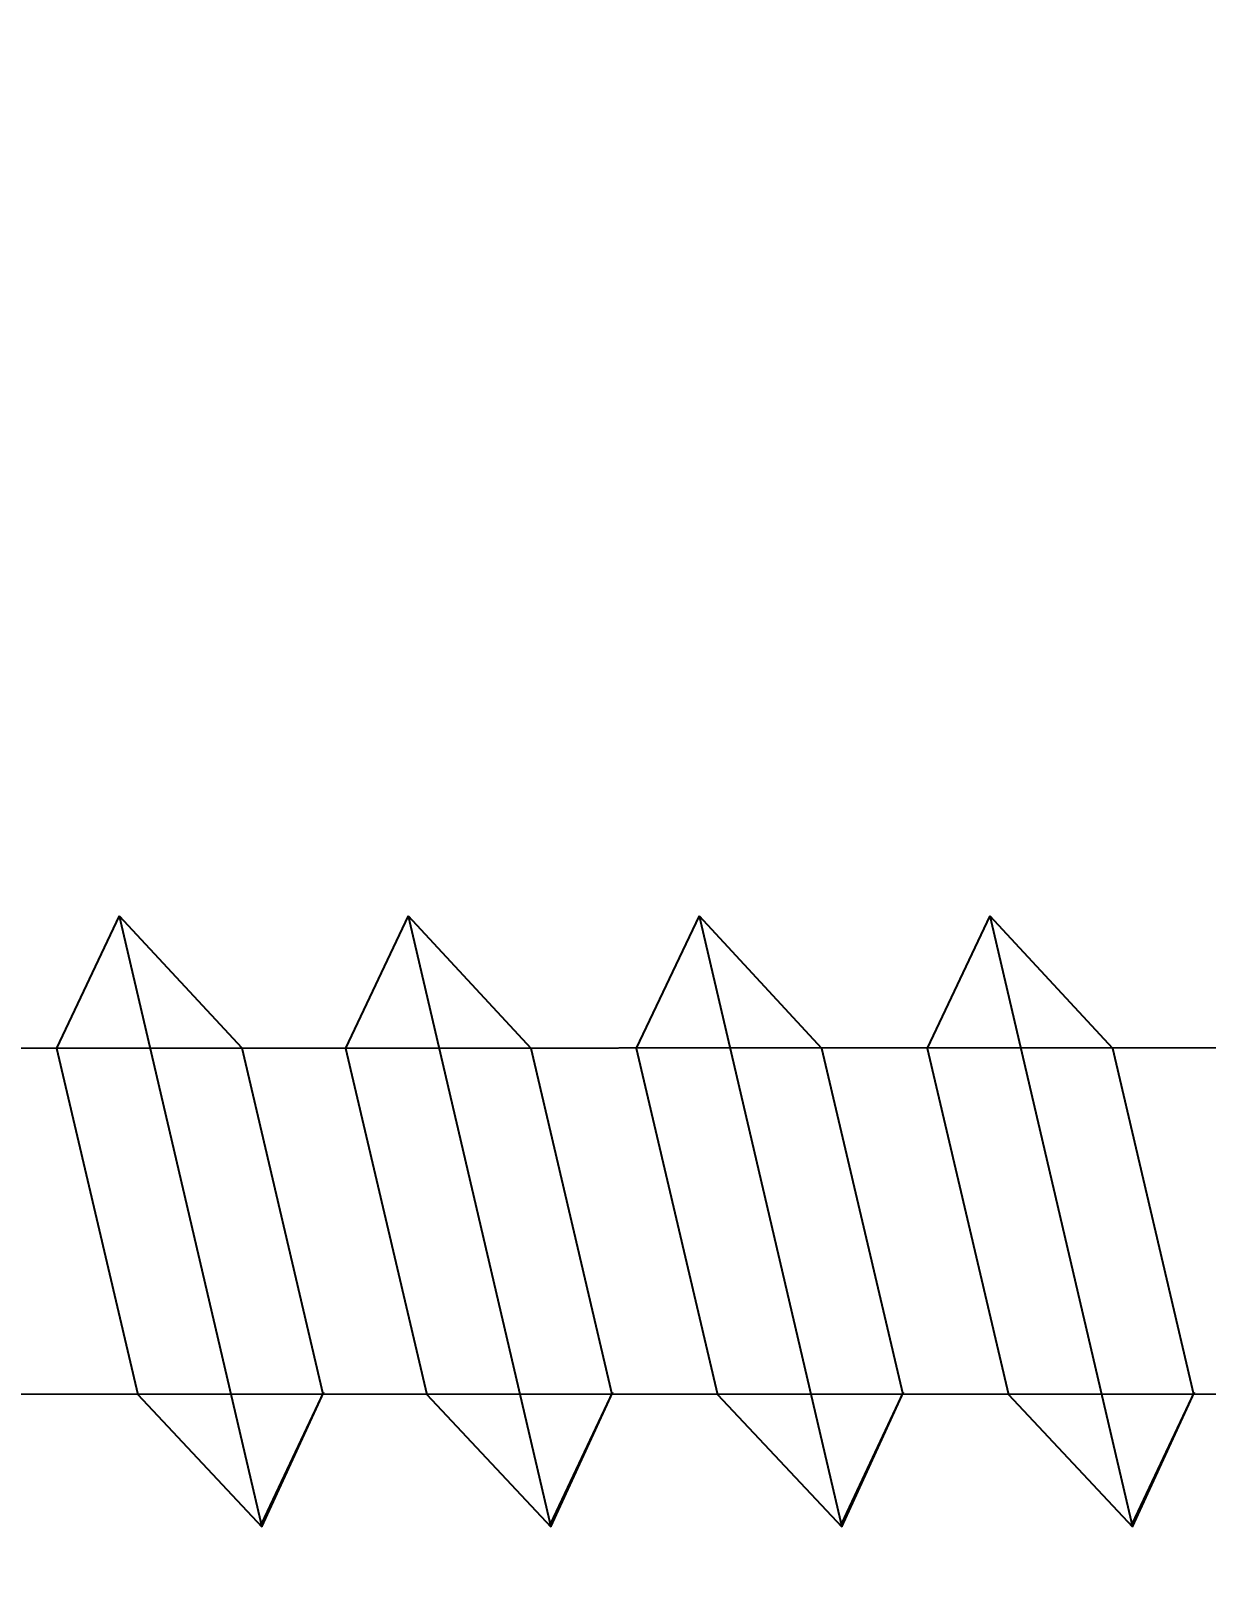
# Model space of a CAD drawing. Header units: inches. Extents: x -763.7 to -743.6, y -114.5 to -97.7.
# Drawn here: x -760.2921 to -760.1112, y -101.6675 to -101.43 of the extents above; entities that cross this region are included whole.
import ezdxf

# ---------------------------------------------------------------- set-up
doc = ezdxf.new("R2010")
doc.units = ezdxf.units.IN
doc.header["$MEASUREMENT"] = 0
doc.layers.get('0').update_dxf_attribs({"linetype": 'CONTINUOUS'})
doc.layers.get('DEFPOINTS').update_dxf_attribs({"linetype": 'CONTINUOUS'})
for name, color, linetype in [('FSBP-ACCESSORY-OTHER', 7, 'CONTINUOUS'), ('FSBP-ANNO-LABEL', 7, 'CONTINUOUS'), ('FSBP-ANNO-NOTE', 7, 'CONTINUOUS')]:
    doc.layers.add(name, color=color, linetype=linetype)
doc.styles.add('ARIAL_NAR', font='ARIALN.TTF')
doc.dimstyles.new('FSBP-DIM', dxfattribs={"dimtxt": 0.1875, "dimasz": 0.125, "dimexe": 0.0625, "dimexo": 0.125, "dimgap": 0.125, "dimtad": 0, "dimdec": 0, "dimzin": 1, "dimdsep": 46, "dimlunit": 4, "dimtxsty": 'ARIAL_NAR', "dimblk": 'OBLIQUE', "dimcen": 0.09375, "dimdle": 0.0625, "dimclrd": 256, "dimclre": 256, "dimclrt": 256, "dimadec": 0, "dimazin": 0, "dimtfac": 1, "dimtdec": 0, "dimtmove": 1, "dimatfit": 3, "dimfxl": 0, "dimtolj": 1, "dimtzin": 0, "dimlwd": -1, "dimlwe": -1, "dimarcsym": 0})
doc.dimstyles.new('FSBP-LEADER', dxfattribs={"dimtxt": 0.1875, "dimasz": 0.25, "dimexe": 0.0625, "dimexo": 0.125, "dimgap": 0.125, "dimtad": 0, "dimtih": 1, "dimtoh": 1, "dimdec": 4, "dimzin": 0, "dimdsep": 46, "dimlunit": 4, "dimtxsty": 'ARIAL_NAR', "dimcen": 0.09375, "dimclrd": 256, "dimclre": 256, "dimclrt": 256, "dimadec": 0, "dimazin": 0, "dimtfac": 1, "dimtdec": 4, "dimtofl": 0, "dimtmove": 0, "dimatfit": 3, "dimfxl": 0, "dimtolj": 1, "dimtzin": 0, "dimlwd": -1, "dimlwe": -1, "dimarcsym": 0})

# ---------------------------------------------------------------- blocks, each defined once
blk = doc.blocks.new('_OBLIQUE')
at = {"color": 0, "linetype": 'ByBlock'}
blk.add_line((-0.5, -0.5), (0.5, 0.5), dxfattribs=at)
blk = doc.blocks.new('*D6')
at = {"layer": 'DEFPOINTS', "color": 0, "transparency": 16777216}
for p in [(-762.40624, -101.87261), (-762.40624, -102.12261), (-761.79023, -102.12261)]:
    blk.add_point(p, dxfattribs=at)
at = {"layer": 'FSBP-ANNO-LABEL', "transparency": 16777216}
for p, q in [((-761.79023, -101.87261), (-761.79023, -101.74761)), ((-762.28124, -101.87261), (-761.72773, -101.87261)), ((-761.79023, -101.87261), (-761.79023, -102.12261)), ((-761.79023, -101.87261), (-761.79023, -102.12261)), ((-761.79023, -101.99761), (-761.50736, -102.19023)), ((-762.28124, -102.12261), (-761.72773, -102.12261)), ((-761.79023, -102.12261), (-761.79023, -102.24761)), ((-761.50736, -102.19023), (-761.25736, -102.19023))]:
    blk.add_line(p, q, dxfattribs=at)
at = {"layer": 'FSBP-ANNO-LABEL', "transparency": 16777216, "xscale": 0.125, "yscale": 0.125, "zscale": 0.125}
for p, rotation in [((-761.79023, -101.87261), 270), ((-761.79023, -102.12261), 90)]:
    blk.add_blockref('_OBLIQUE', p, dxfattribs=dict(at, rotation=rotation))
at = {"layer": 'FSBP-ANNO-LABEL', "transparency": 16777216, "insert": (-760.67736, -102.19023), "char_height": 0.1875, "attachment_point": 5, "style": 'ARIAL_NAR'}
blk.add_mtext('\\A1;1/2" (13\\Pmm) MIN.', dxfattribs=at)

msp = doc.modelspace()

# ---------------------------------------------------------------- linework, layer by layer
for p, q in [((-760.2785, -101.56624), (-760.28816, -101.58662)), ((-760.2785, -101.56624), (-760.28816, -101.58662)), ((-760.2785, -101.56624), (-760.28816, -101.58662)), ((-760.2785, -101.56624), (-760.28816, -101.58662)), ((-760.2785, -101.56624), (-760.28816, -101.58662)), ((-760.2785, -101.56624), (-760.28816, -101.58662)), ((-760.2785, -101.56624), (-760.28816, -101.58662)), ((-760.2785, -101.56624), (-760.28816, -101.58662)), ((-760.2785, -101.56624), (-760.28816, -101.58662)), ((-760.2785, -101.56624), (-760.28816, -101.58662)), ((-760.2785, -101.56624), (-760.28816, -101.58662)), ((-760.2785, -101.56624), (-760.28816, -101.58662)), ((-760.2785, -101.56624), (-760.28816, -101.58662)), ((-760.2785, -101.56624), (-760.28816, -101.58662)), ((-760.2785, -101.56624), (-760.28816, -101.58662)), ((-760.2785, -101.56624), (-760.28816, -101.58662)), ((-760.2785, -101.56624), (-760.28816, -101.58662)), ((-760.2785, -101.56624), (-760.28816, -101.58662)), ((-760.2785, -101.56624), (-760.28816, -101.58662)), ((-760.2785, -101.56624), (-760.28816, -101.58662)), ((-760.2785, -101.56624), (-760.28816, -101.58662)), ((-760.2785, -101.56624), (-760.28816, -101.58662)), ((-760.2785, -101.56624), (-760.28816, -101.58662)), ((-760.2785, -101.56624), (-760.28816, -101.58662)), ((-760.2785, -101.56624), (-760.28816, -101.58662)), ((-760.2785, -101.56624), (-760.28816, -101.58662)), ((-760.2785, -101.56624), (-760.28816, -101.58662)), ((-760.2785, -101.56624), (-760.28816, -101.58662)), ((-760.2785, -101.56624), (-760.28816, -101.58662)), ((-760.2785, -101.56624), (-760.28816, -101.58662)), ((-760.2785, -101.56624), (-760.28816, -101.58662)), ((-760.2785, -101.56624), (-760.28816, -101.58662)), ((-760.2785, -101.56624), (-760.28816, -101.58662)), ((-760.2785, -101.56624), (-760.28816, -101.58662)), ((-760.2785, -101.56624), (-760.28816, -101.58662)), ((-760.2785, -101.56624), (-760.28816, -101.58662)), ((-760.2785, -101.56624), (-760.28816, -101.58662)), ((-760.2785, -101.56624), (-760.28816, -101.58662)), ((-760.2785, -101.56624), (-760.28816, -101.58662)), ((-760.2785, -101.56624), (-760.28816, -101.58662)), ((-760.2785, -101.56624), (-760.28816, -101.58662)), ((-760.2785, -101.56624), (-760.28816, -101.58662)), ((-760.2785, -101.56624), (-760.28816, -101.58662)), ((-760.2785, -101.56624), (-760.28816, -101.58662)), ((-760.2785, -101.56624), (-760.28816, -101.58662)), ((-760.2785, -101.56624), (-760.28816, -101.58662)), ((-760.2785, -101.56624), (-760.28816, -101.58662)), ((-760.2785, -101.56624), (-760.28816, -101.58662)), ((-760.2785, -101.56624), (-760.25653, -101.66034)), ((-760.2785, -101.56624), (-760.25965, -101.58661)), ((-760.2785, -101.56624), (-760.25653, -101.66034)), ((-760.2785, -101.56624), (-760.25965, -101.58661)), ((-760.2785, -101.56624), (-760.25653, -101.66034)), ((-760.2785, -101.56624), (-760.25965, -101.58661)), ((-760.2785, -101.56624), (-760.25653, -101.66034)), ((-760.2785, -101.56624), (-760.25965, -101.58661)), ((-760.2785, -101.56624), (-760.25653, -101.66034)), ((-760.2785, -101.56624), (-760.25965, -101.58661)), ((-760.2785, -101.56624), (-760.25653, -101.66034)), ((-760.2785, -101.56624), (-760.25965, -101.58661)), ((-760.2785, -101.56624), (-760.25653, -101.66034)), ((-760.2785, -101.56624), (-760.25965, -101.58661)), ((-760.2785, -101.56624), (-760.25653, -101.66034)), ((-760.2785, -101.56624), (-760.25965, -101.58661)), ((-760.2785, -101.56624), (-760.25653, -101.66034)), ((-760.2785, -101.56624), (-760.25965, -101.58661)), ((-760.2785, -101.56624), (-760.25653, -101.66034)), ((-760.2785, -101.56624), (-760.25965, -101.58661)), ((-760.2785, -101.56624), (-760.25653, -101.66034)), ((-760.2785, -101.56624), (-760.25965, -101.58661)), ((-760.2785, -101.56624), (-760.25653, -101.66034)), ((-760.2785, -101.56624), (-760.25965, -101.58661)), ((-760.2785, -101.56624), (-760.25653, -101.66034)), ((-760.2785, -101.56624), (-760.25965, -101.58661)), ((-760.2785, -101.56624), (-760.25653, -101.66034)), ((-760.2785, -101.56624), (-760.25965, -101.58661)), ((-760.2785, -101.56624), (-760.25653, -101.66034)), ((-760.2785, -101.56624), (-760.25965, -101.58661)), ((-760.2785, -101.56624), (-760.25653, -101.66034)), ((-760.2785, -101.56624), (-760.25965, -101.58661)), ((-760.2785, -101.56624), (-760.25653, -101.66034)), ((-760.2785, -101.56624), (-760.25965, -101.58661)), ((-760.2785, -101.56624), (-760.25653, -101.66034)), ((-760.2785, -101.56624), (-760.25965, -101.58661)), ((-760.2785, -101.56624), (-760.25653, -101.66034)), ((-760.2785, -101.56624), (-760.25965, -101.58661)), ((-760.2785, -101.56624), (-760.25653, -101.66034)), ((-760.2785, -101.56624), (-760.25965, -101.58661)), ((-760.2785, -101.56624), (-760.25653, -101.66034)), ((-760.2785, -101.56624), (-760.25965, -101.58661)), ((-760.2785, -101.56624), (-760.25653, -101.66034)), ((-760.2785, -101.56624), (-760.25965, -101.58661)), ((-760.2785, -101.56624), (-760.25653, -101.66034)), ((-760.2785, -101.56624), (-760.25965, -101.58661)), ((-760.2785, -101.56624), (-760.25653, -101.66034)), ((-760.2785, -101.56624), (-760.25965, -101.58661)), ((-760.2785, -101.56624), (-760.25653, -101.66034)), ((-760.2785, -101.56624), (-760.25965, -101.58661)), ((-760.2785, -101.56624), (-760.25653, -101.66034)), ((-760.2785, -101.56624), (-760.25965, -101.58661)), ((-760.2785, -101.56624), (-760.25653, -101.66034)), ((-760.2785, -101.56624), (-760.25965, -101.58661)), ((-760.2785, -101.56624), (-760.25653, -101.66034)), ((-760.2785, -101.56624), (-760.25965, -101.58661)), ((-760.2785, -101.56624), (-760.25653, -101.66034)), ((-760.2785, -101.56624), (-760.25965, -101.58661)), ((-760.2785, -101.56624), (-760.25653, -101.66034)), ((-760.2785, -101.56624), (-760.25965, -101.58661)), ((-760.2785, -101.56624), (-760.25653, -101.66034)), ((-760.2785, -101.56624), (-760.25965, -101.58661)), ((-760.2785, -101.56624), (-760.25653, -101.66034)), ((-760.2785, -101.56624), (-760.25965, -101.58661)), ((-760.2785, -101.56624), (-760.25653, -101.66034)), ((-760.2785, -101.56624), (-760.25965, -101.58661)), ((-760.2785, -101.56624), (-760.25653, -101.66034)), ((-760.2785, -101.56624), (-760.25965, -101.58661)), ((-760.2785, -101.56624), (-760.25653, -101.66034)), ((-760.2785, -101.56624), (-760.25965, -101.58661)), ((-760.2785, -101.56624), (-760.25653, -101.66034)), ((-760.2785, -101.56624), (-760.25965, -101.58661)), ((-760.2785, -101.56624), (-760.25653, -101.66034)), ((-760.2785, -101.56624), (-760.25965, -101.58661)), ((-760.2785, -101.56624), (-760.25653, -101.66034)), ((-760.2785, -101.56624), (-760.25965, -101.58661)), ((-760.2785, -101.56624), (-760.25653, -101.66034)), ((-760.2785, -101.56624), (-760.25965, -101.58661)), ((-760.2785, -101.56624), (-760.25653, -101.66034)), ((-760.2785, -101.56624), (-760.25965, -101.58661)), ((-760.2785, -101.56624), (-760.25653, -101.66034)), ((-760.2785, -101.56624), (-760.25965, -101.58661)), ((-760.2785, -101.56624), (-760.25653, -101.66034)), ((-760.2785, -101.56624), (-760.25965, -101.58661)), ((-760.2785, -101.56624), (-760.25653, -101.66034)), ((-760.2785, -101.56624), (-760.25965, -101.58661)), ((-760.2785, -101.56624), (-760.25653, -101.66034)), ((-760.2785, -101.56624), (-760.25965, -101.58661)), ((-760.2785, -101.56624), (-760.25653, -101.66034)), ((-760.2785, -101.56624), (-760.25965, -101.58661)), ((-760.2785, -101.56624), (-760.25653, -101.66034)), ((-760.2785, -101.56624), (-760.25965, -101.58661)), ((-760.2785, -101.56624), (-760.25653, -101.66034)), ((-760.2785, -101.56624), (-760.25965, -101.58661)), ((-760.2785, -101.56624), (-760.25653, -101.66034)), ((-760.2785, -101.56624), (-760.25965, -101.58661)), ((-760.23402, -101.56626), (-760.24368, -101.58664)), ((-760.23402, -101.56626), (-760.24368, -101.58664)), ((-760.23402, -101.56626), (-760.24368, -101.58664)), ((-760.23402, -101.56626), (-760.24368, -101.58664)), ((-760.23402, -101.56626), (-760.24368, -101.58664)), ((-760.23402, -101.56626), (-760.24368, -101.58664)), ((-760.23402, -101.56626), (-760.24368, -101.58664)), ((-760.23402, -101.56626), (-760.24368, -101.58664)), ((-760.23402, -101.56626), (-760.24368, -101.58664)), ((-760.23402, -101.56626), (-760.24368, -101.58664)), ((-760.23402, -101.56626), (-760.24368, -101.58664)), ((-760.23402, -101.56626), (-760.24368, -101.58664)), ((-760.23402, -101.56626), (-760.24368, -101.58664)), ((-760.23402, -101.56626), (-760.24368, -101.58664)), ((-760.23402, -101.56626), (-760.24368, -101.58664)), ((-760.23402, -101.56626), (-760.24368, -101.58664)), ((-760.23402, -101.56626), (-760.21206, -101.66036)), ((-760.23402, -101.56626), (-760.21517, -101.58663)), ((-760.23402, -101.56626), (-760.21206, -101.66036)), ((-760.23402, -101.56626), (-760.21517, -101.58663)), ((-760.23402, -101.56626), (-760.21206, -101.66036)), ((-760.23402, -101.56626), (-760.21517, -101.58663)), ((-760.23402, -101.56626), (-760.21206, -101.66036)), ((-760.23402, -101.56626), (-760.21517, -101.58663)), ((-760.23402, -101.56626), (-760.21206, -101.66036)), ((-760.23402, -101.56626), (-760.21517, -101.58663)), ((-760.23402, -101.56626), (-760.21206, -101.66036)), ((-760.23402, -101.56626), (-760.21517, -101.58663)), ((-760.23402, -101.56626), (-760.21206, -101.66036)), ((-760.23402, -101.56626), (-760.21517, -101.58663)), ((-760.23402, -101.56626), (-760.21206, -101.66036)), ((-760.23402, -101.56626), (-760.21517, -101.58663)), ((-760.23402, -101.56626), (-760.21206, -101.66036)), ((-760.23402, -101.56626), (-760.21517, -101.58663)), ((-760.23402, -101.56626), (-760.21206, -101.66036)), ((-760.23402, -101.56626), (-760.21517, -101.58663)), ((-760.23402, -101.56626), (-760.21206, -101.66036)), ((-760.23402, -101.56626), (-760.21517, -101.58663)), ((-760.23402, -101.56626), (-760.21206, -101.66036)), ((-760.23402, -101.56626), (-760.21517, -101.58663)), ((-760.23402, -101.56626), (-760.21206, -101.66036)), ((-760.23402, -101.56626), (-760.21517, -101.58663)), ((-760.23402, -101.56626), (-760.21206, -101.66036)), ((-760.23402, -101.56626), (-760.21517, -101.58663)), ((-760.23402, -101.56626), (-760.21206, -101.66036)), ((-760.23402, -101.56626), (-760.21517, -101.58663)), ((-760.23402, -101.56626), (-760.21206, -101.66036)), ((-760.23402, -101.56626), (-760.21517, -101.58663)), ((-760.18926, -101.56626), (-760.19892, -101.58664)), ((-760.18926, -101.56626), (-760.19892, -101.58664)), ((-760.18926, -101.56626), (-760.19892, -101.58664)), ((-760.18926, -101.56626), (-760.19892, -101.58664)), ((-760.18926, -101.56626), (-760.19892, -101.58664)), ((-760.18926, -101.56626), (-760.19892, -101.58664)), ((-760.18926, -101.56626), (-760.19892, -101.58664)), ((-760.18926, -101.56626), (-760.19892, -101.58664)), ((-760.18926, -101.56626), (-760.19892, -101.58664)), ((-760.18926, -101.56626), (-760.19892, -101.58664)), ((-760.18926, -101.56626), (-760.19892, -101.58664)), ((-760.18926, -101.56626), (-760.19892, -101.58664)), ((-760.18926, -101.56626), (-760.19892, -101.58664)), ((-760.18926, -101.56626), (-760.19892, -101.58664)), ((-760.18926, -101.56626), (-760.19892, -101.58664)), ((-760.18926, -101.56626), (-760.19892, -101.58664)), ((-760.18926, -101.56626), (-760.16729, -101.66036)), ((-760.18926, -101.56626), (-760.17041, -101.58663)), ((-760.18926, -101.56626), (-760.16729, -101.66036)), ((-760.18926, -101.56626), (-760.17041, -101.58663)), ((-760.18926, -101.56626), (-760.16729, -101.66036)), ((-760.18926, -101.56626), (-760.17041, -101.58663)), ((-760.18926, -101.56626), (-760.16729, -101.66036)), ((-760.18926, -101.56626), (-760.17041, -101.58663)), ((-760.18926, -101.56626), (-760.16729, -101.66036)), ((-760.18926, -101.56626), (-760.17041, -101.58663)), ((-760.18926, -101.56626), (-760.16729, -101.66036)), ((-760.18926, -101.56626), (-760.17041, -101.58663)), ((-760.18926, -101.56626), (-760.16729, -101.66036)), ((-760.18926, -101.56626), (-760.17041, -101.58663)), ((-760.18926, -101.56626), (-760.16729, -101.66036)), ((-760.18926, -101.56626), (-760.17041, -101.58663)), ((-760.18926, -101.56626), (-760.16729, -101.66036)), ((-760.18926, -101.56626), (-760.17041, -101.58663)), ((-760.18926, -101.56626), (-760.16729, -101.66036)), ((-760.18926, -101.56626), (-760.17041, -101.58663)), ((-760.18926, -101.56626), (-760.16729, -101.66036)), ((-760.18926, -101.56626), (-760.17041, -101.58663)), ((-760.18926, -101.56626), (-760.16729, -101.66036)), ((-760.18926, -101.56626), (-760.17041, -101.58663)), ((-760.18926, -101.56626), (-760.16729, -101.66036)), ((-760.18926, -101.56626), (-760.17041, -101.58663)), ((-760.18926, -101.56626), (-760.16729, -101.66036)), ((-760.18926, -101.56626), (-760.17041, -101.58663)), ((-760.18926, -101.56626), (-760.16729, -101.66036)), ((-760.18926, -101.56626), (-760.17041, -101.58663)), ((-760.18926, -101.56626), (-760.16729, -101.66036)), ((-760.18926, -101.56626), (-760.17041, -101.58663)), ((-760.14449, -101.56626), (-760.15415, -101.58664)), ((-760.14449, -101.56626), (-760.15415, -101.58664)), ((-760.14449, -101.56626), (-760.15415, -101.58664)), ((-760.14449, -101.56626), (-760.15415, -101.58664)), ((-760.14449, -101.56626), (-760.15415, -101.58664)), ((-760.14449, -101.56626), (-760.15415, -101.58664)), ((-760.14449, -101.56626), (-760.15415, -101.58664)), ((-760.14449, -101.56626), (-760.15415, -101.58664)), ((-760.14449, -101.56626), (-760.15415, -101.58664)), ((-760.14449, -101.56626), (-760.15415, -101.58664)), ((-760.14449, -101.56626), (-760.15415, -101.58664)), ((-760.14449, -101.56626), (-760.15415, -101.58664)), ((-760.14449, -101.56626), (-760.15415, -101.58664)), ((-760.14449, -101.56626), (-760.15415, -101.58664)), ((-760.14449, -101.56626), (-760.15415, -101.58664)), ((-760.14449, -101.56626), (-760.15415, -101.58664)), ((-760.14449, -101.56626), (-760.12253, -101.66036)), ((-760.14449, -101.56626), (-760.12564, -101.58663)), ((-760.14449, -101.56626), (-760.12253, -101.66036)), ((-760.14449, -101.56626), (-760.12564, -101.58663)), ((-760.14449, -101.56626), (-760.12253, -101.66036)), ((-760.14449, -101.56626), (-760.12564, -101.58663)), ((-760.14449, -101.56626), (-760.12253, -101.66036)), ((-760.14449, -101.56626), (-760.12564, -101.58663)), ((-760.14449, -101.56626), (-760.12253, -101.66036)), ((-760.14449, -101.56626), (-760.12564, -101.58663)), ((-760.14449, -101.56626), (-760.12253, -101.66036)), ((-760.14449, -101.56626), (-760.12564, -101.58663)), ((-760.14449, -101.56626), (-760.12253, -101.66036)), ((-760.14449, -101.56626), (-760.12564, -101.58663)), ((-760.14449, -101.56626), (-760.12253, -101.66036)), ((-760.14449, -101.56626), (-760.12564, -101.58663)), ((-760.14449, -101.56626), (-760.12253, -101.66036)), ((-760.14449, -101.56626), (-760.12564, -101.58663)), ((-760.14449, -101.56626), (-760.12253, -101.66036)), ((-760.14449, -101.56626), (-760.12564, -101.58663)), ((-760.14449, -101.56626), (-760.12253, -101.66036)), ((-760.14449, -101.56626), (-760.12564, -101.58663)), ((-760.14449, -101.56626), (-760.12253, -101.66036)), ((-760.14449, -101.56626), (-760.12564, -101.58663)), ((-760.14449, -101.56626), (-760.12253, -101.66036)), ((-760.14449, -101.56626), (-760.12564, -101.58663)), ((-760.14449, -101.56626), (-760.12253, -101.66036)), ((-760.14449, -101.56626), (-760.12564, -101.58663)), ((-760.14449, -101.56626), (-760.12253, -101.66036)), ((-760.14449, -101.56626), (-760.12564, -101.58663)), ((-760.14449, -101.56626), (-760.12253, -101.66036)), ((-760.14449, -101.56626), (-760.12564, -101.58663)), ((-760.28816, -101.58662), (-760.27564, -101.63997)), ((-760.28816, -101.58662), (-760.27564, -101.63997)), ((-760.28816, -101.58662), (-760.27564, -101.63997)), ((-760.28816, -101.58662), (-760.27564, -101.63997)), ((-760.28816, -101.58662), (-760.27564, -101.63997)), ((-760.28816, -101.58662), (-760.27564, -101.63997)), ((-760.28816, -101.58662), (-760.27564, -101.63997)), ((-760.28816, -101.58662), (-760.27564, -101.63997)), ((-760.28816, -101.58662), (-760.27564, -101.63997)), ((-760.28816, -101.58662), (-760.27564, -101.63997)), ((-760.28816, -101.58662), (-760.27564, -101.63997)), ((-760.28816, -101.58662), (-760.27564, -101.63997)), ((-760.28816, -101.58662), (-760.27564, -101.63997)), ((-760.28816, -101.58662), (-760.27564, -101.63997)), ((-760.28816, -101.58662), (-760.27564, -101.63997)), ((-760.28816, -101.58662), (-760.27564, -101.63997)), ((-760.28816, -101.58662), (-760.27564, -101.63997)), ((-760.28816, -101.58662), (-760.27564, -101.63997)), ((-760.28816, -101.58662), (-760.27564, -101.63997)), ((-760.28816, -101.58662), (-760.27564, -101.63997)), ((-760.28816, -101.58662), (-760.27564, -101.63997)), ((-760.28816, -101.58662), (-760.27564, -101.63997)), ((-760.28816, -101.58662), (-760.27564, -101.63997)), ((-760.28816, -101.58662), (-760.27564, -101.63997)), ((-760.28816, -101.58662), (-760.27564, -101.63997)), ((-760.28816, -101.58662), (-760.27564, -101.63997)), ((-760.28816, -101.58662), (-760.27564, -101.63997)), ((-760.28816, -101.58662), (-760.27564, -101.63997)), ((-760.28816, -101.58662), (-760.27564, -101.63997)), ((-760.28816, -101.58662), (-760.27564, -101.63997)), ((-760.28816, -101.58662), (-760.27564, -101.63997)), ((-760.28816, -101.58662), (-760.27564, -101.63997)), ((-760.28816, -101.58662), (-760.27564, -101.63997)), ((-760.28816, -101.58662), (-760.27564, -101.63997)), ((-760.28816, -101.58662), (-760.27564, -101.63997)), ((-760.28816, -101.58662), (-760.27564, -101.63997)), ((-760.28816, -101.58662), (-760.27564, -101.63997)), ((-760.28816, -101.58662), (-760.27564, -101.63997)), ((-760.28816, -101.58662), (-760.27564, -101.63997)), ((-760.28816, -101.58662), (-760.27564, -101.63997)), ((-760.28816, -101.58662), (-760.27564, -101.63997)), ((-760.28816, -101.58662), (-760.27564, -101.63997)), ((-760.28816, -101.58662), (-760.27564, -101.63997)), ((-760.28816, -101.58662), (-760.27564, -101.63997)), ((-760.28816, -101.58662), (-760.27564, -101.63997)), ((-760.28816, -101.58662), (-760.27564, -101.63997)), ((-760.28816, -101.58662), (-760.27564, -101.63997)), ((-760.28816, -101.58662), (-760.27564, -101.63997)), ((-760.25965, -101.58661), (-760.24714, -101.63987)), ((-760.25965, -101.58661), (-760.24714, -101.63987)), ((-760.25965, -101.58661), (-760.24714, -101.63987)), ((-760.25965, -101.58661), (-760.24714, -101.63987)), ((-760.25965, -101.58661), (-760.24714, -101.63987)), ((-760.25965, -101.58661), (-760.24714, -101.63987)), ((-760.25965, -101.58661), (-760.24714, -101.63987)), ((-760.25965, -101.58661), (-760.24714, -101.63987)), ((-760.25965, -101.58661), (-760.24714, -101.63987)), ((-760.25965, -101.58661), (-760.24714, -101.63987)), ((-760.25965, -101.58661), (-760.24714, -101.63987)), ((-760.25965, -101.58661), (-760.24714, -101.63987)), ((-760.25965, -101.58661), (-760.24714, -101.63987)), ((-760.25965, -101.58661), (-760.24714, -101.63987)), ((-760.25965, -101.58661), (-760.24714, -101.63987)), ((-760.25965, -101.58661), (-760.24714, -101.63987)), ((-760.25965, -101.58661), (-760.24714, -101.63987)), ((-760.25965, -101.58661), (-760.24714, -101.63987)), ((-760.25965, -101.58661), (-760.24714, -101.63987)), ((-760.25965, -101.58661), (-760.24714, -101.63987)), ((-760.25965, -101.58661), (-760.24714, -101.63987)), ((-760.25965, -101.58661), (-760.24714, -101.63987)), ((-760.25965, -101.58661), (-760.24714, -101.63987)), ((-760.25965, -101.58661), (-760.24714, -101.63987)), ((-760.25965, -101.58661), (-760.24714, -101.63987)), ((-760.25965, -101.58661), (-760.24714, -101.63987)), ((-760.25965, -101.58661), (-760.24714, -101.63987)), ((-760.25965, -101.58661), (-760.24714, -101.63987)), ((-760.25965, -101.58661), (-760.24714, -101.63987)), ((-760.25965, -101.58661), (-760.24714, -101.63987)), ((-760.25965, -101.58661), (-760.24714, -101.63987)), ((-760.25965, -101.58661), (-760.24714, -101.63987)), ((-760.25965, -101.58661), (-760.24714, -101.63987)), ((-760.25965, -101.58661), (-760.24714, -101.63987)), ((-760.25965, -101.58661), (-760.24714, -101.63987)), ((-760.25965, -101.58661), (-760.24714, -101.63987)), ((-760.25965, -101.58661), (-760.24714, -101.63987)), ((-760.25965, -101.58661), (-760.24714, -101.63987)), ((-760.25965, -101.58661), (-760.24714, -101.63987)), ((-760.25965, -101.58661), (-760.24714, -101.63987)), ((-760.25965, -101.58661), (-760.24714, -101.63987)), ((-760.25965, -101.58661), (-760.24714, -101.63987)), ((-760.25965, -101.58661), (-760.24714, -101.63987)), ((-760.25965, -101.58661), (-760.24714, -101.63987)), ((-760.25965, -101.58661), (-760.24714, -101.63987)), ((-760.25965, -101.58661), (-760.24714, -101.63987)), ((-760.25965, -101.58661), (-760.24714, -101.63987)), ((-760.25965, -101.58661), (-760.24714, -101.63987)), ((-760.24368, -101.58664), (-760.23116, -101.63999)), ((-760.24368, -101.58664), (-760.23116, -101.63999)), ((-760.24368, -101.58664), (-760.23116, -101.63999)), ((-760.24368, -101.58664), (-760.23116, -101.63999)), ((-760.24368, -101.58664), (-760.23116, -101.63999)), ((-760.24368, -101.58664), (-760.23116, -101.63999)), ((-760.24368, -101.58664), (-760.23116, -101.63999)), ((-760.24368, -101.58664), (-760.23116, -101.63999)), ((-760.24368, -101.58664), (-760.23116, -101.63999)), ((-760.24368, -101.58664), (-760.23116, -101.63999)), ((-760.24368, -101.58664), (-760.23116, -101.63999)), ((-760.24368, -101.58664), (-760.23116, -101.63999)), ((-760.24368, -101.58664), (-760.23116, -101.63999)), ((-760.24368, -101.58664), (-760.23116, -101.63999)), ((-760.24368, -101.58664), (-760.23116, -101.63999)), ((-760.24368, -101.58664), (-760.23116, -101.63999)), ((-760.21517, -101.58663), (-760.20267, -101.63989)), ((-760.21517, -101.58663), (-760.20267, -101.63989)), ((-760.21517, -101.58663), (-760.20267, -101.63989)), ((-760.21517, -101.58663), (-760.20267, -101.63989)), ((-760.21517, -101.58663), (-760.20267, -101.63989)), ((-760.21517, -101.58663), (-760.20267, -101.63989)), ((-760.21517, -101.58663), (-760.20267, -101.63989)), ((-760.21517, -101.58663), (-760.20267, -101.63989)), ((-760.21517, -101.58663), (-760.20267, -101.63989)), ((-760.21517, -101.58663), (-760.20267, -101.63989)), ((-760.21517, -101.58663), (-760.20267, -101.63989)), ((-760.21517, -101.58663), (-760.20267, -101.63989)), ((-760.21517, -101.58663), (-760.20267, -101.63989)), ((-760.21517, -101.58663), (-760.20267, -101.63989)), ((-760.21517, -101.58663), (-760.20267, -101.63989)), ((-760.21517, -101.58663), (-760.20267, -101.63989)), ((-760.19892, -101.58664), (-760.1864, -101.63999)), ((-760.19892, -101.58664), (-760.1864, -101.63999)), ((-760.19892, -101.58664), (-760.1864, -101.63999)), ((-760.19892, -101.58664), (-760.1864, -101.63999)), ((-760.19892, -101.58664), (-760.1864, -101.63999)), ((-760.19892, -101.58664), (-760.1864, -101.63999)), ((-760.19892, -101.58664), (-760.1864, -101.63999)), ((-760.19892, -101.58664), (-760.1864, -101.63999)), ((-760.19892, -101.58664), (-760.1864, -101.63999)), ((-760.19892, -101.58664), (-760.1864, -101.63999)), ((-760.19892, -101.58664), (-760.1864, -101.63999)), ((-760.19892, -101.58664), (-760.1864, -101.63999)), ((-760.19892, -101.58664), (-760.1864, -101.63999)), ((-760.19892, -101.58664), (-760.1864, -101.63999)), ((-760.19892, -101.58664), (-760.1864, -101.63999)), ((-760.19892, -101.58664), (-760.1864, -101.63999)), ((-760.17041, -101.58663), (-760.1579, -101.63989)), ((-760.17041, -101.58663), (-760.1579, -101.63989)), ((-760.17041, -101.58663), (-760.1579, -101.63989)), ((-760.17041, -101.58663), (-760.1579, -101.63989)), ((-760.17041, -101.58663), (-760.1579, -101.63989)), ((-760.17041, -101.58663), (-760.1579, -101.63989)), ((-760.17041, -101.58663), (-760.1579, -101.63989)), ((-760.17041, -101.58663), (-760.1579, -101.63989)), ((-760.17041, -101.58663), (-760.1579, -101.63989)), ((-760.17041, -101.58663), (-760.1579, -101.63989)), ((-760.17041, -101.58663), (-760.1579, -101.63989)), ((-760.17041, -101.58663), (-760.1579, -101.63989)), ((-760.17041, -101.58663), (-760.1579, -101.63989)), ((-760.17041, -101.58663), (-760.1579, -101.63989)), ((-760.17041, -101.58663), (-760.1579, -101.63989)), ((-760.17041, -101.58663), (-760.1579, -101.63989)), ((-760.15415, -101.58664), (-760.14163, -101.63999)), ((-760.15415, -101.58664), (-760.14163, -101.63999)), ((-760.15415, -101.58664), (-760.14163, -101.63999)), ((-760.15415, -101.58664), (-760.14163, -101.63999)), ((-760.15415, -101.58664), (-760.14163, -101.63999)), ((-760.15415, -101.58664), (-760.14163, -101.63999)), ((-760.15415, -101.58664), (-760.14163, -101.63999)), ((-760.15415, -101.58664), (-760.14163, -101.63999)), ((-760.15415, -101.58664), (-760.14163, -101.63999)), ((-760.15415, -101.58664), (-760.14163, -101.63999)), ((-760.15415, -101.58664), (-760.14163, -101.63999)), ((-760.15415, -101.58664), (-760.14163, -101.63999)), ((-760.15415, -101.58664), (-760.14163, -101.63999)), ((-760.15415, -101.58664), (-760.14163, -101.63999)), ((-760.15415, -101.58664), (-760.14163, -101.63999)), ((-760.15415, -101.58664), (-760.14163, -101.63999)), ((-760.12564, -101.58663), (-760.11314, -101.63989)), ((-760.12564, -101.58663), (-760.11314, -101.63989)), ((-760.12564, -101.58663), (-760.11314, -101.63989)), ((-760.12564, -101.58663), (-760.11314, -101.63989)), ((-760.12564, -101.58663), (-760.11314, -101.63989)), ((-760.12564, -101.58663), (-760.11314, -101.63989)), ((-760.12564, -101.58663), (-760.11314, -101.63989)), ((-760.12564, -101.58663), (-760.11314, -101.63989)), ((-760.12564, -101.58663), (-760.11314, -101.63989)), ((-760.12564, -101.58663), (-760.11314, -101.63989)), ((-760.12564, -101.58663), (-760.11314, -101.63989)), ((-760.12564, -101.58663), (-760.11314, -101.63989)), ((-760.12564, -101.58663), (-760.11314, -101.63989)), ((-760.12564, -101.58663), (-760.11314, -101.63989)), ((-760.12564, -101.58663), (-760.11314, -101.63989)), ((-760.12564, -101.58663), (-760.11314, -101.63989)), ((-760.27564, -101.63997), (-760.25653, -101.66034)), ((-760.27564, -101.63997), (-760.25653, -101.66034)), ((-760.27564, -101.63997), (-760.25653, -101.66034)), ((-760.27564, -101.63997), (-760.25653, -101.66034)), ((-760.27564, -101.63997), (-760.25653, -101.66034)), ((-760.27564, -101.63997), (-760.25653, -101.66034)), ((-760.27564, -101.63997), (-760.25653, -101.66034)), ((-760.27564, -101.63997), (-760.25653, -101.66034)), ((-760.27564, -101.63997), (-760.25653, -101.66034)), ((-760.27564, -101.63997), (-760.25653, -101.66034)), ((-760.27564, -101.63997), (-760.25653, -101.66034)), ((-760.27564, -101.63997), (-760.25653, -101.66034)), ((-760.27564, -101.63997), (-760.25653, -101.66034)), ((-760.27564, -101.63997), (-760.25653, -101.66034)), ((-760.27564, -101.63997), (-760.25653, -101.66034)), ((-760.27564, -101.63997), (-760.25653, -101.66034)), ((-760.27564, -101.63997), (-760.25653, -101.66034)), ((-760.27564, -101.63997), (-760.25653, -101.66034)), ((-760.27564, -101.63997), (-760.25653, -101.66034)), ((-760.27564, -101.63997), (-760.25653, -101.66034)), ((-760.27564, -101.63997), (-760.25653, -101.66034)), ((-760.27564, -101.63997), (-760.25653, -101.66034)), ((-760.27564, -101.63997), (-760.25653, -101.66034)), ((-760.27564, -101.63997), (-760.25653, -101.66034)), ((-760.27564, -101.63997), (-760.25653, -101.66034)), ((-760.27564, -101.63997), (-760.25653, -101.66034)), ((-760.27564, -101.63997), (-760.25653, -101.66034)), ((-760.27564, -101.63997), (-760.25653, -101.66034)), ((-760.27564, -101.63997), (-760.25653, -101.66034)), ((-760.27564, -101.63997), (-760.25653, -101.66034)), ((-760.27564, -101.63997), (-760.25653, -101.66034)), ((-760.27564, -101.63997), (-760.25653, -101.66034)), ((-760.27564, -101.63997), (-760.25653, -101.66034)), ((-760.27564, -101.63997), (-760.25653, -101.66034)), ((-760.27564, -101.63997), (-760.25653, -101.66034)), ((-760.27564, -101.63997), (-760.25653, -101.66034)), ((-760.27564, -101.63997), (-760.25653, -101.66034)), ((-760.27564, -101.63997), (-760.25653, -101.66034)), ((-760.27564, -101.63997), (-760.25653, -101.66034)), ((-760.27564, -101.63997), (-760.25653, -101.66034)), ((-760.27564, -101.63997), (-760.25653, -101.66034)), ((-760.27564, -101.63997), (-760.25653, -101.66034)), ((-760.27564, -101.63997), (-760.25653, -101.66034)), ((-760.27564, -101.63997), (-760.25653, -101.66034)), ((-760.27564, -101.63997), (-760.25653, -101.66034)), ((-760.27564, -101.63997), (-760.25653, -101.66034)), ((-760.27564, -101.63997), (-760.25653, -101.66034)), ((-760.27564, -101.63997), (-760.25653, -101.66034)), ((-760.25653, -101.65981), (-760.24703, -101.63962)), ((-760.25653, -101.65981), (-760.24703, -101.63962)), ((-760.25653, -101.66034), (-760.24703, -101.63962)), ((-760.25653, -101.65981), (-760.24703, -101.63962)), ((-760.25653, -101.65981), (-760.24703, -101.63962)), ((-760.25653, -101.66034), (-760.24703, -101.63962)), ((-760.25653, -101.65981), (-760.24703, -101.63962)), ((-760.25653, -101.65981), (-760.24703, -101.63962)), ((-760.25653, -101.66034), (-760.24703, -101.63962)), ((-760.25653, -101.65981), (-760.24703, -101.63962)), ((-760.25653, -101.65981), (-760.24703, -101.63962)), ((-760.25653, -101.66034), (-760.24703, -101.63962)), ((-760.25653, -101.65981), (-760.24703, -101.63962)), ((-760.25653, -101.65981), (-760.24703, -101.63962)), ((-760.25653, -101.66034), (-760.24703, -101.63962)), ((-760.25653, -101.65981), (-760.24703, -101.63962)), ((-760.25653, -101.65981), (-760.24703, -101.63962)), ((-760.25653, -101.66034), (-760.24703, -101.63962)), ((-760.25653, -101.65981), (-760.24703, -101.63962)), ((-760.25653, -101.65981), (-760.24703, -101.63962)), ((-760.25653, -101.66034), (-760.24703, -101.63962)), ((-760.25653, -101.65981), (-760.24703, -101.63962)), ((-760.25653, -101.65981), (-760.24703, -101.63962)), ((-760.25653, -101.66034), (-760.24703, -101.63962)), ((-760.25653, -101.65981), (-760.24703, -101.63962)), ((-760.25653, -101.65981), (-760.24703, -101.63962)), ((-760.25653, -101.66034), (-760.24703, -101.63962)), ((-760.25653, -101.65981), (-760.24703, -101.63962)), ((-760.25653, -101.65981), (-760.24703, -101.63962)), ((-760.25653, -101.66034), (-760.24703, -101.63962)), ((-760.25653, -101.65981), (-760.24703, -101.63962)), ((-760.25653, -101.65981), (-760.24703, -101.63962)), ((-760.25653, -101.66034), (-760.24703, -101.63962)), ((-760.25653, -101.65981), (-760.24703, -101.63962)), ((-760.25653, -101.65981), (-760.24703, -101.63962)), ((-760.25653, -101.66034), (-760.24703, -101.63962)), ((-760.25653, -101.65981), (-760.24703, -101.63962)), ((-760.25653, -101.65981), (-760.24703, -101.63962)), ((-760.25653, -101.66034), (-760.24703, -101.63962)), ((-760.25653, -101.65981), (-760.24703, -101.63962)), ((-760.25653, -101.65981), (-760.24703, -101.63962)), ((-760.25653, -101.66034), (-760.24703, -101.63962)), ((-760.25653, -101.65981), (-760.24703, -101.63962)), ((-760.25653, -101.65981), (-760.24703, -101.63962)), ((-760.25653, -101.66034), (-760.24703, -101.63962)), ((-760.25653, -101.65981), (-760.24703, -101.63962)), ((-760.25653, -101.65981), (-760.24703, -101.63962)), ((-760.25653, -101.66034), (-760.24703, -101.63962)), ((-760.25653, -101.65981), (-760.24703, -101.63962)), ((-760.25653, -101.65981), (-760.24703, -101.63962)), ((-760.25653, -101.66034), (-760.24703, -101.63962)), ((-760.25653, -101.65981), (-760.24703, -101.63962)), ((-760.25653, -101.65981), (-760.24703, -101.63962)), ((-760.25653, -101.66034), (-760.24703, -101.63962)), ((-760.25653, -101.65981), (-760.24703, -101.63962)), ((-760.25653, -101.65981), (-760.24703, -101.63962)), ((-760.25653, -101.66034), (-760.24703, -101.63962)), ((-760.25653, -101.65981), (-760.24703, -101.63962)), ((-760.25653, -101.65981), (-760.24703, -101.63962)), ((-760.25653, -101.66034), (-760.24703, -101.63962)), ((-760.25653, -101.65981), (-760.24703, -101.63962)), ((-760.25653, -101.65981), (-760.24703, -101.63962)), ((-760.25653, -101.66034), (-760.24703, -101.63962)), ((-760.25653, -101.65981), (-760.24703, -101.63962)), ((-760.25653, -101.65981), (-760.24703, -101.63962)), ((-760.25653, -101.66034), (-760.24703, -101.63962)), ((-760.25653, -101.65981), (-760.24703, -101.63962)), ((-760.25653, -101.65981), (-760.24703, -101.63962)), ((-760.25653, -101.66034), (-760.24703, -101.63962)), ((-760.25653, -101.65981), (-760.24703, -101.63962)), ((-760.25653, -101.65981), (-760.24703, -101.63962)), ((-760.25653, -101.66034), (-760.24703, -101.63962)), ((-760.25653, -101.65981), (-760.24703, -101.63962)), ((-760.25653, -101.65981), (-760.24703, -101.63962)), ((-760.25653, -101.66034), (-760.24703, -101.63962)), ((-760.25653, -101.65981), (-760.24703, -101.63962)), ((-760.25653, -101.65981), (-760.24703, -101.63962)), ((-760.25653, -101.66034), (-760.24703, -101.63962)), ((-760.25653, -101.65981), (-760.24703, -101.63962)), ((-760.25653, -101.65981), (-760.24703, -101.63962)), ((-760.25653, -101.66034), (-760.24703, -101.63962)), ((-760.25653, -101.65981), (-760.24703, -101.63962)), ((-760.25653, -101.65981), (-760.24703, -101.63962)), ((-760.25653, -101.66034), (-760.24703, -101.63962)), ((-760.25653, -101.65981), (-760.24703, -101.63962)), ((-760.25653, -101.65981), (-760.24703, -101.63962)), ((-760.25653, -101.66034), (-760.24703, -101.63962)), ((-760.25653, -101.65981), (-760.24703, -101.63962)), ((-760.25653, -101.65981), (-760.24703, -101.63962)), ((-760.25653, -101.66034), (-760.24703, -101.63962)), ((-760.25653, -101.65981), (-760.24703, -101.63962)), ((-760.25653, -101.65981), (-760.24703, -101.63962)), ((-760.25653, -101.66034), (-760.24703, -101.63962)), ((-760.25653, -101.65981), (-760.24703, -101.63962)), ((-760.25653, -101.65981), (-760.24703, -101.63962)), ((-760.25653, -101.66034), (-760.24703, -101.63962)), ((-760.25653, -101.65981), (-760.24703, -101.63962)), ((-760.25653, -101.65981), (-760.24703, -101.63962)), ((-760.25653, -101.66034), (-760.24703, -101.63962)), ((-760.25653, -101.65981), (-760.24703, -101.63962)), ((-760.25653, -101.65981), (-760.24703, -101.63962)), ((-760.25653, -101.66034), (-760.24703, -101.63962)), ((-760.25653, -101.65981), (-760.24703, -101.63962)), ((-760.25653, -101.65981), (-760.24703, -101.63962)), ((-760.25653, -101.66034), (-760.24703, -101.63962)), ((-760.25653, -101.65981), (-760.24703, -101.63962)), ((-760.25653, -101.65981), (-760.24703, -101.63962)), ((-760.25653, -101.66034), (-760.24703, -101.63962)), ((-760.25653, -101.65981), (-760.24703, -101.63962)), ((-760.25653, -101.65981), (-760.24703, -101.63962)), ((-760.25653, -101.66034), (-760.24703, -101.63962)), ((-760.25653, -101.65981), (-760.24703, -101.63962)), ((-760.25653, -101.65981), (-760.24703, -101.63962)), ((-760.25653, -101.66034), (-760.24703, -101.63962)), ((-760.25653, -101.65981), (-760.24703, -101.63962)), ((-760.25653, -101.65981), (-760.24703, -101.63962)), ((-760.25653, -101.66034), (-760.24703, -101.63962)), ((-760.25653, -101.65981), (-760.24703, -101.63962)), ((-760.25653, -101.65981), (-760.24703, -101.63962)), ((-760.25653, -101.66034), (-760.24703, -101.63962)), ((-760.25653, -101.65981), (-760.24703, -101.63962)), ((-760.25653, -101.65981), (-760.24703, -101.63962)), ((-760.25653, -101.66034), (-760.24703, -101.63962)), ((-760.25653, -101.65981), (-760.24703, -101.63962)), ((-760.25653, -101.65981), (-760.24703, -101.63962)), ((-760.25653, -101.66034), (-760.24703, -101.63962)), ((-760.25653, -101.65981), (-760.24703, -101.63962)), ((-760.25653, -101.65981), (-760.24703, -101.63962)), ((-760.25653, -101.66034), (-760.24703, -101.63962)), ((-760.25653, -101.65981), (-760.24703, -101.63962)), ((-760.25653, -101.65981), (-760.24703, -101.63962)), ((-760.25653, -101.66034), (-760.24703, -101.63962)), ((-760.25653, -101.65981), (-760.24703, -101.63962)), ((-760.25653, -101.65981), (-760.24703, -101.63962)), ((-760.25653, -101.66034), (-760.24703, -101.63962)), ((-760.25653, -101.65981), (-760.24703, -101.63962)), ((-760.25653, -101.65981), (-760.24703, -101.63962)), ((-760.25653, -101.66034), (-760.24703, -101.63962)), ((-760.25653, -101.65981), (-760.24703, -101.63962)), ((-760.25653, -101.65981), (-760.24703, -101.63962)), ((-760.25653, -101.66034), (-760.24703, -101.63962)), ((-760.25653, -101.65981), (-760.24703, -101.63962)), ((-760.25653, -101.65981), (-760.24703, -101.63962)), ((-760.25653, -101.66034), (-760.24703, -101.63962)), ((-760.23116, -101.63999), (-760.21206, -101.66036)), ((-760.23116, -101.63999), (-760.21206, -101.66036)), ((-760.23116, -101.63999), (-760.21206, -101.66036)), ((-760.23116, -101.63999), (-760.21206, -101.66036)), ((-760.23116, -101.63999), (-760.21206, -101.66036)), ((-760.23116, -101.63999), (-760.21206, -101.66036)), ((-760.23116, -101.63999), (-760.21206, -101.66036)), ((-760.23116, -101.63999), (-760.21206, -101.66036)), ((-760.23116, -101.63999), (-760.21206, -101.66036)), ((-760.23116, -101.63999), (-760.21206, -101.66036)), ((-760.23116, -101.63999), (-760.21206, -101.66036)), ((-760.23116, -101.63999), (-760.21206, -101.66036)), ((-760.23116, -101.63999), (-760.21206, -101.66036)), ((-760.23116, -101.63999), (-760.21206, -101.66036)), ((-760.23116, -101.63999), (-760.21206, -101.66036)), ((-760.23116, -101.63999), (-760.21206, -101.66036)), ((-760.21206, -101.65982), (-760.20255, -101.63963)), ((-760.21206, -101.65982), (-760.20255, -101.63963)), ((-760.21206, -101.66036), (-760.20255, -101.63963)), ((-760.21206, -101.65982), (-760.20255, -101.63963)), ((-760.21206, -101.65982), (-760.20255, -101.63963)), ((-760.21206, -101.66036), (-760.20255, -101.63963)), ((-760.21206, -101.65982), (-760.20255, -101.63963)), ((-760.21206, -101.65982), (-760.20255, -101.63963)), ((-760.21206, -101.66036), (-760.20255, -101.63963)), ((-760.21206, -101.65982), (-760.20255, -101.63963)), ((-760.21206, -101.65982), (-760.20255, -101.63963)), ((-760.21206, -101.66036), (-760.20255, -101.63963)), ((-760.21206, -101.65982), (-760.20255, -101.63963)), ((-760.21206, -101.65982), (-760.20255, -101.63963)), ((-760.21206, -101.66036), (-760.20255, -101.63963)), ((-760.21206, -101.65982), (-760.20255, -101.63963)), ((-760.21206, -101.65982), (-760.20255, -101.63963)), ((-760.21206, -101.66036), (-760.20255, -101.63963)), ((-760.21206, -101.65982), (-760.20255, -101.63963)), ((-760.21206, -101.65982), (-760.20255, -101.63963)), ((-760.21206, -101.66036), (-760.20255, -101.63963)), ((-760.21206, -101.65982), (-760.20255, -101.63963)), ((-760.21206, -101.65982), (-760.20255, -101.63963)), ((-760.21206, -101.66036), (-760.20255, -101.63963)), ((-760.21206, -101.65982), (-760.20255, -101.63963)), ((-760.21206, -101.65982), (-760.20255, -101.63963)), ((-760.21206, -101.66036), (-760.20255, -101.63963)), ((-760.21206, -101.65982), (-760.20255, -101.63963)), ((-760.21206, -101.65982), (-760.20255, -101.63963)), ((-760.21206, -101.66036), (-760.20255, -101.63963)), ((-760.21206, -101.65982), (-760.20255, -101.63963)), ((-760.21206, -101.65982), (-760.20255, -101.63963)), ((-760.21206, -101.66036), (-760.20255, -101.63963)), ((-760.21206, -101.65982), (-760.20255, -101.63963)), ((-760.21206, -101.65982), (-760.20255, -101.63963)), ((-760.21206, -101.66036), (-760.20255, -101.63963)), ((-760.21206, -101.65982), (-760.20255, -101.63963)), ((-760.21206, -101.65982), (-760.20255, -101.63963)), ((-760.21206, -101.66036), (-760.20255, -101.63963)), ((-760.21206, -101.65982), (-760.20255, -101.63963)), ((-760.21206, -101.65982), (-760.20255, -101.63963)), ((-760.21206, -101.66036), (-760.20255, -101.63963)), ((-760.21206, -101.65982), (-760.20255, -101.63963)), ((-760.21206, -101.65982), (-760.20255, -101.63963)), ((-760.21206, -101.66036), (-760.20255, -101.63963)), ((-760.21206, -101.65982), (-760.20255, -101.63963)), ((-760.21206, -101.65982), (-760.20255, -101.63963)), ((-760.21206, -101.66036), (-760.20255, -101.63963)), ((-760.1864, -101.63999), (-760.16729, -101.66036)), ((-760.1864, -101.63999), (-760.16729, -101.66036)), ((-760.1864, -101.63999), (-760.16729, -101.66036)), ((-760.1864, -101.63999), (-760.16729, -101.66036)), ((-760.1864, -101.63999), (-760.16729, -101.66036)), ((-760.1864, -101.63999), (-760.16729, -101.66036)), ((-760.1864, -101.63999), (-760.16729, -101.66036)), ((-760.1864, -101.63999), (-760.16729, -101.66036)), ((-760.1864, -101.63999), (-760.16729, -101.66036)), ((-760.1864, -101.63999), (-760.16729, -101.66036)), ((-760.1864, -101.63999), (-760.16729, -101.66036)), ((-760.1864, -101.63999), (-760.16729, -101.66036)), ((-760.1864, -101.63999), (-760.16729, -101.66036)), ((-760.1864, -101.63999), (-760.16729, -101.66036)), ((-760.1864, -101.63999), (-760.16729, -101.66036)), ((-760.1864, -101.63999), (-760.16729, -101.66036)), ((-760.16729, -101.65982), (-760.15779, -101.63963)), ((-760.16729, -101.65982), (-760.15779, -101.63963)), ((-760.16729, -101.66036), (-760.15779, -101.63963)), ((-760.16729, -101.65982), (-760.15779, -101.63963)), ((-760.16729, -101.65982), (-760.15779, -101.63963)), ((-760.16729, -101.66036), (-760.15779, -101.63963)), ((-760.16729, -101.65982), (-760.15779, -101.63963)), ((-760.16729, -101.65982), (-760.15779, -101.63963)), ((-760.16729, -101.66036), (-760.15779, -101.63963)), ((-760.16729, -101.65982), (-760.15779, -101.63963)), ((-760.16729, -101.65982), (-760.15779, -101.63963)), ((-760.16729, -101.66036), (-760.15779, -101.63963)), ((-760.16729, -101.65982), (-760.15779, -101.63963)), ((-760.16729, -101.65982), (-760.15779, -101.63963)), ((-760.16729, -101.66036), (-760.15779, -101.63963)), ((-760.16729, -101.65982), (-760.15779, -101.63963)), ((-760.16729, -101.65982), (-760.15779, -101.63963)), ((-760.16729, -101.66036), (-760.15779, -101.63963)), ((-760.16729, -101.65982), (-760.15779, -101.63963)), ((-760.16729, -101.65982), (-760.15779, -101.63963)), ((-760.16729, -101.66036), (-760.15779, -101.63963)), ((-760.16729, -101.65982), (-760.15779, -101.63963)), ((-760.16729, -101.65982), (-760.15779, -101.63963)), ((-760.16729, -101.66036), (-760.15779, -101.63963)), ((-760.16729, -101.65982), (-760.15779, -101.63963)), ((-760.16729, -101.65982), (-760.15779, -101.63963)), ((-760.16729, -101.66036), (-760.15779, -101.63963)), ((-760.16729, -101.65982), (-760.15779, -101.63963)), ((-760.16729, -101.65982), (-760.15779, -101.63963)), ((-760.16729, -101.66036), (-760.15779, -101.63963)), ((-760.16729, -101.65982), (-760.15779, -101.63963)), ((-760.16729, -101.65982), (-760.15779, -101.63963)), ((-760.16729, -101.66036), (-760.15779, -101.63963)), ((-760.16729, -101.65982), (-760.15779, -101.63963)), ((-760.16729, -101.65982), (-760.15779, -101.63963)), ((-760.16729, -101.66036), (-760.15779, -101.63963)), ((-760.16729, -101.65982), (-760.15779, -101.63963)), ((-760.16729, -101.65982), (-760.15779, -101.63963)), ((-760.16729, -101.66036), (-760.15779, -101.63963)), ((-760.16729, -101.65982), (-760.15779, -101.63963)), ((-760.16729, -101.65982), (-760.15779, -101.63963)), ((-760.16729, -101.66036), (-760.15779, -101.63963)), ((-760.16729, -101.65982), (-760.15779, -101.63963)), ((-760.16729, -101.65982), (-760.15779, -101.63963)), ((-760.16729, -101.66036), (-760.15779, -101.63963)), ((-760.16729, -101.65982), (-760.15779, -101.63963)), ((-760.16729, -101.65982), (-760.15779, -101.63963)), ((-760.16729, -101.66036), (-760.15779, -101.63963)), ((-760.14163, -101.63999), (-760.12253, -101.66036)), ((-760.14163, -101.63999), (-760.12253, -101.66036)), ((-760.14163, -101.63999), (-760.12253, -101.66036)), ((-760.14163, -101.63999), (-760.12253, -101.66036)), ((-760.14163, -101.63999), (-760.12253, -101.66036)), ((-760.14163, -101.63999), (-760.12253, -101.66036)), ((-760.14163, -101.63999), (-760.12253, -101.66036)), ((-760.14163, -101.63999), (-760.12253, -101.66036)), ((-760.14163, -101.63999), (-760.12253, -101.66036)), ((-760.14163, -101.63999), (-760.12253, -101.66036)), ((-760.14163, -101.63999), (-760.12253, -101.66036)), ((-760.14163, -101.63999), (-760.12253, -101.66036)), ((-760.14163, -101.63999), (-760.12253, -101.66036)), ((-760.14163, -101.63999), (-760.12253, -101.66036)), ((-760.14163, -101.63999), (-760.12253, -101.66036)), ((-760.14163, -101.63999), (-760.12253, -101.66036)), ((-760.12253, -101.65982), (-760.11302, -101.63963)), ((-760.12253, -101.65982), (-760.11302, -101.63963)), ((-760.12253, -101.66036), (-760.11302, -101.63963)), ((-760.12253, -101.65982), (-760.11302, -101.63963)), ((-760.12253, -101.65982), (-760.11302, -101.63963)), ((-760.12253, -101.66036), (-760.11302, -101.63963)), ((-760.12253, -101.65982), (-760.11302, -101.63963)), ((-760.12253, -101.65982), (-760.11302, -101.63963)), ((-760.12253, -101.66036), (-760.11302, -101.63963)), ((-760.12253, -101.65982), (-760.11302, -101.63963)), ((-760.12253, -101.65982), (-760.11302, -101.63963)), ((-760.12253, -101.66036), (-760.11302, -101.63963)), ((-760.12253, -101.65982), (-760.11302, -101.63963)), ((-760.12253, -101.65982), (-760.11302, -101.63963)), ((-760.12253, -101.66036), (-760.11302, -101.63963)), ((-760.12253, -101.65982), (-760.11302, -101.63963)), ((-760.12253, -101.65982), (-760.11302, -101.63963)), ((-760.12253, -101.66036), (-760.11302, -101.63963)), ((-760.12253, -101.65982), (-760.11302, -101.63963)), ((-760.12253, -101.65982), (-760.11302, -101.63963)), ((-760.12253, -101.66036), (-760.11302, -101.63963)), ((-760.12253, -101.65982), (-760.11302, -101.63963)), ((-760.12253, -101.65982), (-760.11302, -101.63963)), ((-760.12253, -101.66036), (-760.11302, -101.63963)), ((-760.12253, -101.65982), (-760.11302, -101.63963)), ((-760.12253, -101.65982), (-760.11302, -101.63963)), ((-760.12253, -101.66036), (-760.11302, -101.63963)), ((-760.12253, -101.65982), (-760.11302, -101.63963)), ((-760.12253, -101.65982), (-760.11302, -101.63963)), ((-760.12253, -101.66036), (-760.11302, -101.63963)), ((-760.12253, -101.65982), (-760.11302, -101.63963)), ((-760.12253, -101.65982), (-760.11302, -101.63963)), ((-760.12253, -101.66036), (-760.11302, -101.63963)), ((-760.12253, -101.65982), (-760.11302, -101.63963)), ((-760.12253, -101.65982), (-760.11302, -101.63963)), ((-760.12253, -101.66036), (-760.11302, -101.63963)), ((-760.12253, -101.65982), (-760.11302, -101.63963)), ((-760.12253, -101.65982), (-760.11302, -101.63963)), ((-760.12253, -101.66036), (-760.11302, -101.63963)), ((-760.12253, -101.65982), (-760.11302, -101.63963)), ((-760.12253, -101.65982), (-760.11302, -101.63963)), ((-760.12253, -101.66036), (-760.11302, -101.63963)), ((-760.12253, -101.65982), (-760.11302, -101.63963)), ((-760.12253, -101.65982), (-760.11302, -101.63963)), ((-760.12253, -101.66036), (-760.11302, -101.63963)), ((-760.12253, -101.65982), (-760.11302, -101.63963)), ((-760.12253, -101.65982), (-760.11302, -101.63963)), ((-760.12253, -101.66036), (-760.11302, -101.63963))]:
    msp.add_line(p, q)
at = {"layer": 'FSBP-ACCESSORY-OTHER'}
for p, q in [((-760.3114, -101.58664), (-759.52774, -101.58626)), ((-759.52773, -101.63961), (-760.31139, -101.63999))]:
    msp.add_line(p, q, dxfattribs=at)

# ---------------------------------------------------------------- dimensions: what is measured, and where the dimension line sits
at = {"layer": 'FSBP-ANNO-LABEL'}
dim = msp.add_linear_dim(base=(-761.79023, -102.12261), p1=(-762.40624, -101.87261), p2=(-762.40624, -102.12261), angle=270, text='1/2" (13\\Pmm) MIN.', dimstyle='FSBP-DIM', override={"dimtih": 1, "dimtoh": 1}, dxfattribs=at)
dim.commit()
dim.dimension.update_dxf_attribs({"geometry": '*D6', "text_midpoint": (-761.13236, -102.19023), "dimtype": 160})

# ---------------------------------------------------------------- leaders
at = {"layer": 'FSBP-ANNO-NOTE'}
msp.add_leader([(-761.73796, -101.60301), (-760.83118, -100.46015), (-759.33245, -100.46015)], dimstyle='FSBP-LEADER', dxfattribs=at)

doc.saveas('drawing.dxf')
